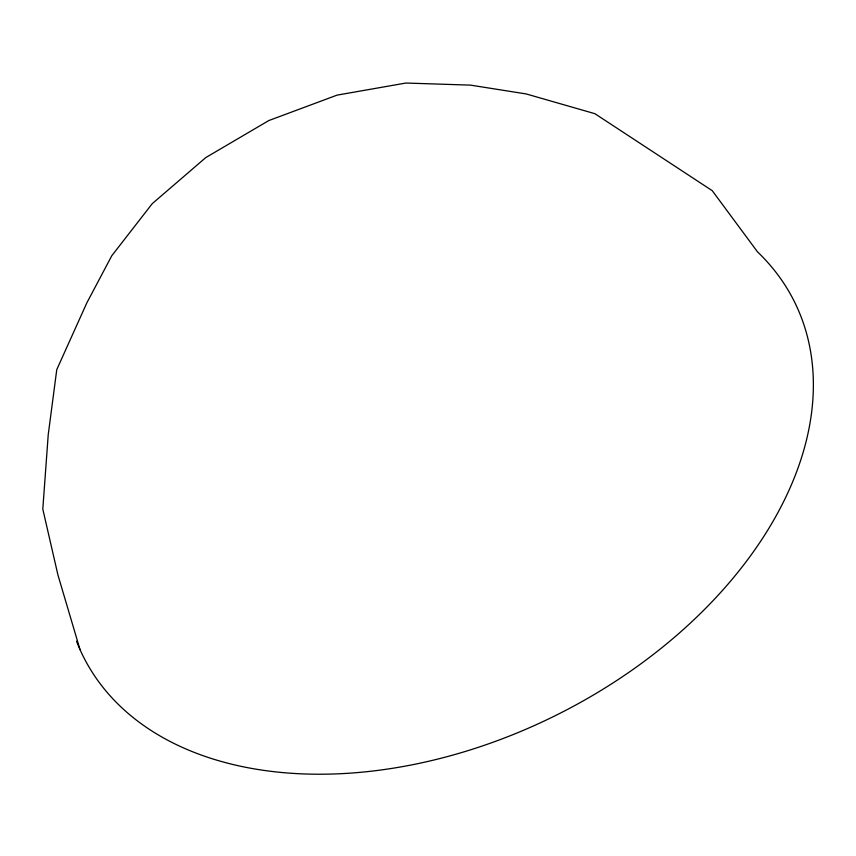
<?xml version="1.0" encoding="UTF-8"?>
<svg xmlns="http://www.w3.org/2000/svg" width="856" height="856" viewBox="0 0 856 856"><rect width="100%" height="100%" fill="white"/><g stroke="black" fill="none" stroke-linecap="round" stroke-linejoin="round"><path stroke-width="1.28" d="M80.015 649.608L57.93 574.965L42.8 509.106L48.225 434.73L56.764 369.642L86.809 302.938L111.772 255.762L152.208 203.696L205.782 157.579L268.838 120.546L337.093 95.123L405.894 83.043L470.533 85.129L526.205 93.946L594.899 113.688L712.256 190.685L757.432 251.771A397.366 263.819 -26.5 0 1 586.542 698.999A397.366 263.819 -26.5 0 1 76.537 641.23"/></g></svg>
